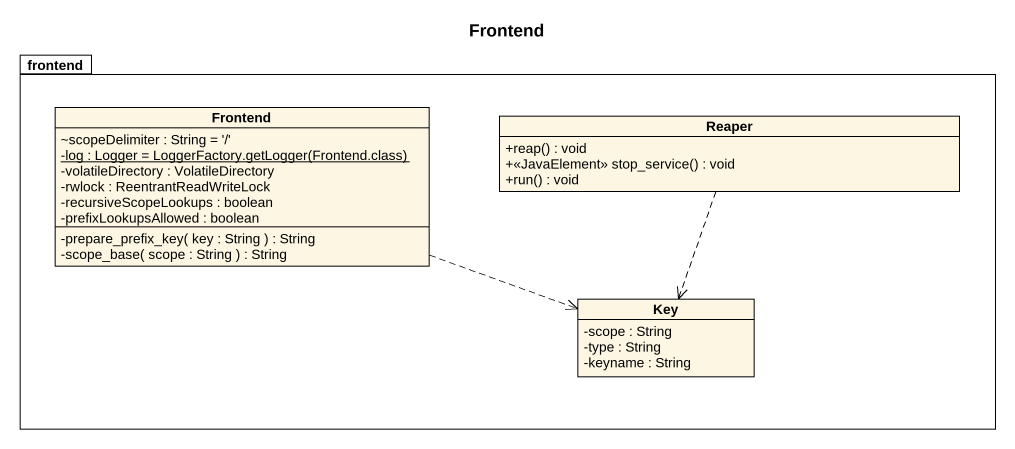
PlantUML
@startuml
title Frontend
hide circle
hide empty members
skinparam classAttributeIconSize 0
package frontend {
  class Frontend {
    ~scopeDelimiter : String = '/'
    {static} {field} -log : Logger = LoggerFactory.getLogger(Frontend.class)
    -volatileDirectory : VolatileDirectory
    -rwlock : ReentrantReadWriteLock
    -recursiveScopeLookups : boolean
    -prefixLookupsAllowed : boolean
    -prepare_prefix_key( key : String ) : String
    -scope_base( scope : String ) : String
  }
  class Reaper {
    +reap() : void
    +<<JavaElement>> stop_service() : void
    +run() : void
  }
  class Key {
    -scope : String
    -type : String
    -keyname : String
  }
}
Frontend .right.> Key
Reaper ..> Key
@enduml
